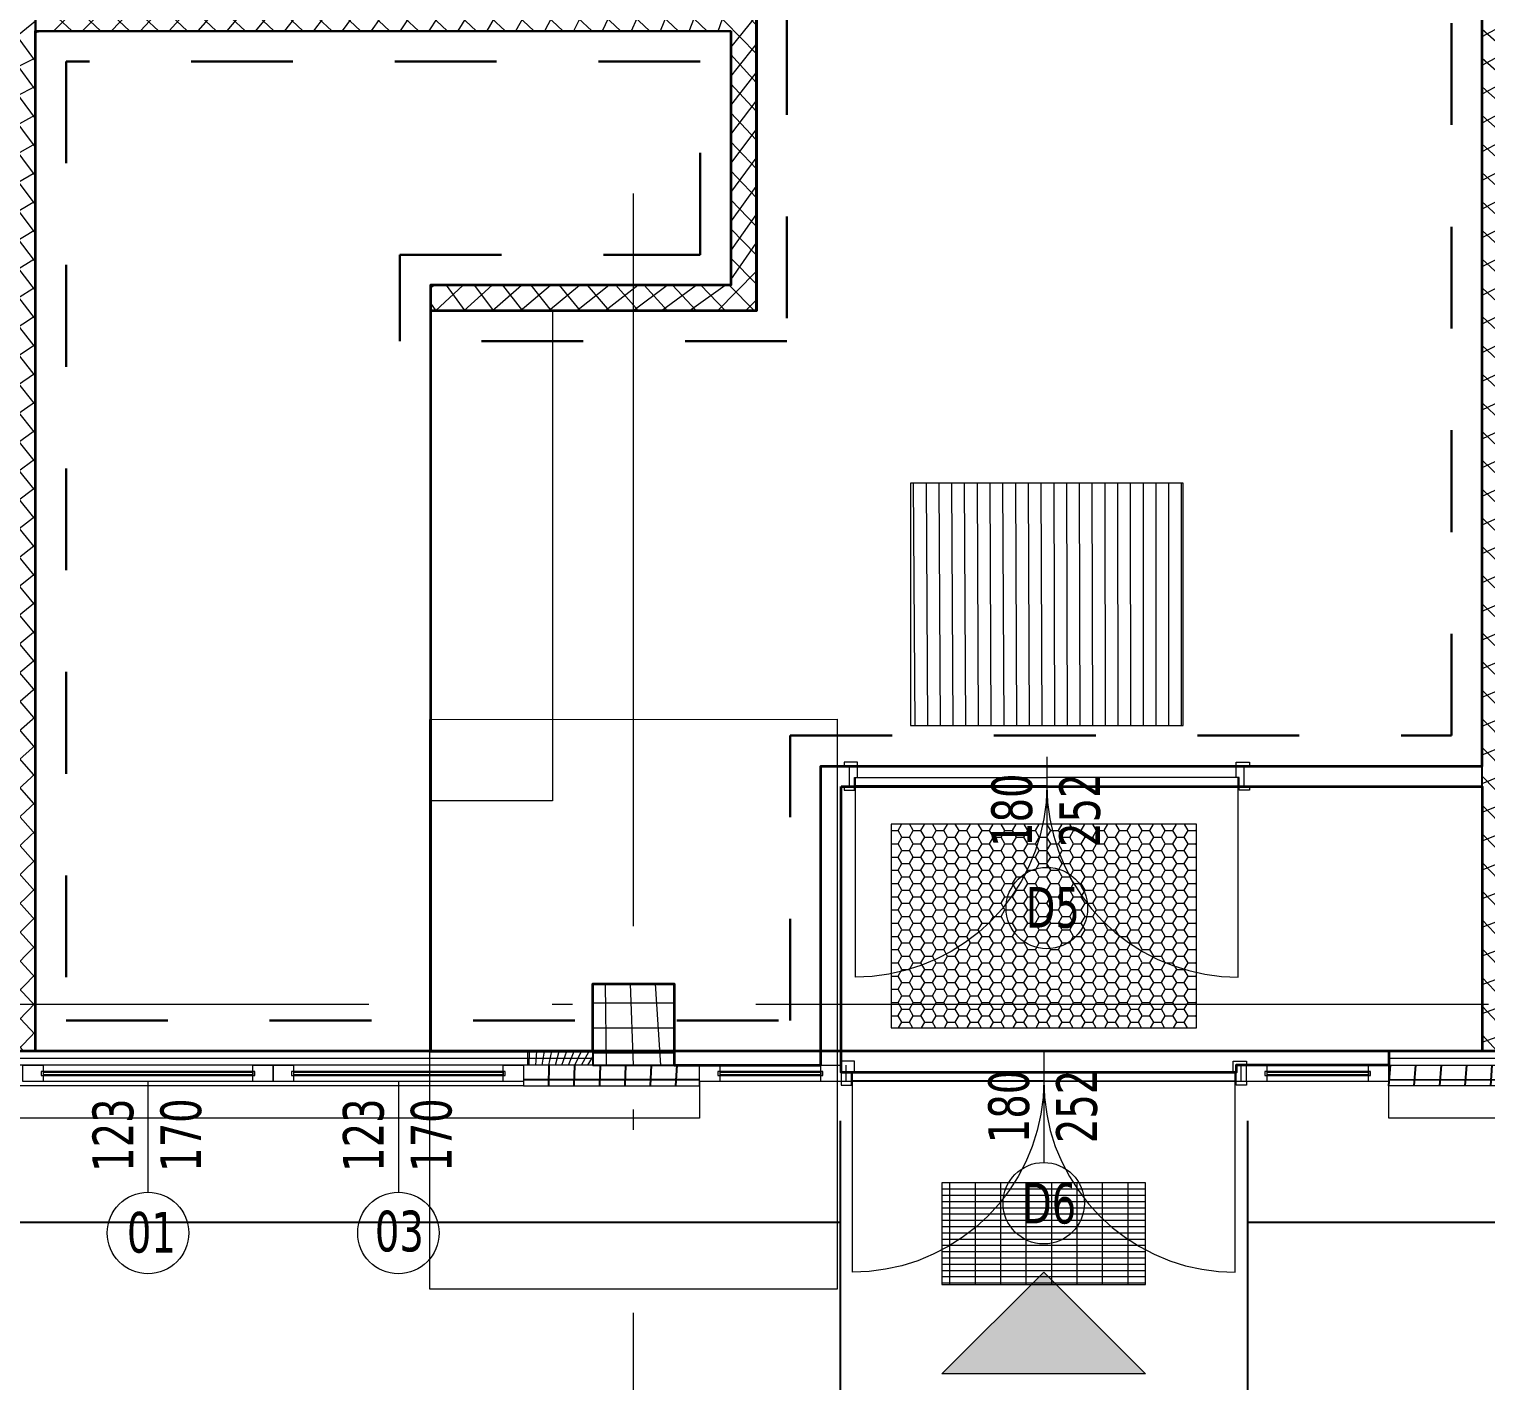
# Model space of a CAD drawing. Extents: x 6529560 to 6558080, y 5579316 to 5588131.
# Drawn here: x 6543592.31 to 6543599.47, y 5579505.12 to 5579511.76 of the extents above; entities that cross this region are included whole.
import ezdxf

# ---------------------------------------------------------------- set-up
doc = ezdxf.new("R2010")
doc.units = 0
doc.header["$MEASUREMENT"] = 0
for name, pattern in [('0.5_0.5', [1, 0.5, -0.5]), ('ACAD_ISO10W100', [18, 12, -3, 0, -3]), ('GR_SOLID', [0])]:
    doc.linetypes.add(name, pattern=pattern)
doc.layers.get('0').update_dxf_attribs({"color": 2, "linetype": 'CONTINUOUS', "lineweight": 5})
for name, color, linetype, lineweight in [('arch_droga', 1, 'CONTINUOUS', 25), ('arch_drzwi i okna', 4, 'CONTINUOUS', 15), ('arch_drzwi i okna_znaczniki', 130, 'CONTINUOUS', 9), ('arch_fundamenty na rzucie', 3, 'CONTINUOUS', 15), ('arch_osie', 181, 'CONTINUOUS', 5), ('arch_powierzchnia', 6, 'CONTINUOUS', 35), ('arch_sciany dzialowe cienkie na hali', 52, 'CONTINUOUS', 15), ('arch_sciany dzilowe cienkie na hali', 42, 'CONTINUOUS', 15), ('arch_sciany wewnetrzne gk', 70, 'CONTINUOUS', 25), ('arch_sciany wewntrzne gk wypelnienie', 70, 'CONTINUOUS', 13), ('arch_sciany zewnetrzne wypelnienie', 94, 'CONTINUOUS', 25), ('arch_sciany zewnętrzne', 94, 'CONTINUOUS', 18), ('arch_slupy wypelnienie', 9, 'CONTINUOUS', 13), ('arch_słupy', 8, 'CONTINUOUS', 25), ('arch_urządzenia sanitarne', 4, 'GR_SOLID', 13)]:
    doc.layers.add(name, color=color, linetype=linetype, lineweight=lineweight)
doc.styles.add('TABELKA', font='tahoma.ttf', dxfattribs={"width": 0.8})

# ---------------------------------------------------------------- blocks, each defined once
blk = doc.blocks.new('ZT_z_opisami')
at = {"layer": 'arch_droga', "color": 7, "linetype": 'Continuous'}
for p, q in [((6540918.120309039, 5579428.951616713), (6540918.12030884, 5579425.351616712)), ((6540920.120309039, 5579428.951616602), (6540920.120308755, 5579423.851616601)), ((6540918.120309012, 5579428.451616715), (6540905.048503206, 5579428.451617444)), ((6540948.1653109, 5579428.451615036), (6540920.120309013, 5579428.451616604))]:
    blk.add_line(p, q, dxfattribs=at)
blk = doc.blocks.new('A$C519071FE')
at = {"layer": 'arch_urządzenia sanitarne'}
h = blk.add_hatch(color=256, dxfattribs=at)
h.dxf.hatch_style = 1
h.paths.add_polyline_path([(0.9950047889724373, 0.6799926683306694), (0.4950047889724374, 0.1799926683306694), (1.495004788972437, 0.1799926683306694)])
for p, q in [((0.0250047883018851, 1.616492669098079, -4.29766564237093), (0.0250047883018851, 1.696492670103907, 859.1612813596714)), ((1.965004789642989, 1.616492669098079, -4.29766564237093), (1.965004789642989, 1.696483536623418, 1718.002781315204))]:
    blk.add_line(p, q)
at = {"layer": 'arch_drzwi i okna', "extrusion": (0, 0, -1)}
for points in [[(-4.7879293561e-06, 1.616492669098079), (-4.7879293561e-06, 1.598492668941617), (-0.0500047896057367, 1.598492668941617), (-0.0500047896057367, 1.660992668941617), (-0.0650047892704606, 1.660992668941617), (-0.0650047892704606, 1.716492670588195), (-4.7879293561e-06, 1.716492670588195), (-4.7879293561e-06, 1.696492670103907)], [(-0.9950047889724373, 1.619992669671773), (-0.9914278052747248, 1.538066270761191), (-0.9807240758091211, 1.456763382069766), (-0.9629750652238726, 1.376702766865491), (-0.9383158534765244, 1.298493734560906), (-0.9069341095164418, 1.222731502726674), (-0.8690686682239174, 1.149992669001221), (-0.8250077106058596, 1.080830818973481), (-0.775086565874517, 1.01577231567353), (-0.7196851633489132, 0.9553122948855161), (-0.6592251406982541, 0.8999108932912349), (-0.5941666392609477, 0.8499897476285696), (-0.5250047892332077, 0.8059287900105118), (-0.4522659545764327, 0.7680633496493102), (-0.376503724604845, 0.7366816056892276), (-0.2982946904376149, 0.7120223911479115), (-0.2182340752333403, 0.6942733805626631), (-0.1369311884045601, 0.6835696529597044), (-0.0550047885626555, 0.679992669261992), (-0.0550047885626555, 1.659992668777704), (-0.9950047889724373, 1.659992668777704), (-0.9950047889724373, 1.619992669671773), (-0.0550047885626555, 1.619992669671773)], [(-0.9950047889724373, 1.619992669671773), (-0.9985817736014723, 1.538066270761191), (-1.009285500273108, 1.456763382069766), (-1.027034512721002, 1.376702766865491), (-1.05169372446835, 1.298493734560906), (-1.083075469359755, 1.222731502726674), (-1.120940909720957, 1.149992669001221), (-1.165001867339015, 1.080830818973481), (-1.214923010207712, 1.01577231567353), (-1.270324414595961, 0.9553122948855161), (-1.330784435383975, 0.8999108932912349), (-1.395842937752604, 0.8499897476285696), (-1.465004787780344, 0.8059287900105118), (-1.537743623368442, 0.7680633496493102), (-1.613505854271352, 0.7366816056892276), (-1.691714885644614, 0.7120223911479115), (-1.771775500848889, 0.6942733805626631), (-1.853078390471637, 0.6835696529597044), (-1.935004789382219, 0.679992669261992), (-1.935004789382219, 1.659992668777704), (-0.9950047889724373, 1.659992668777704), (-0.9950047889724373, 1.619992669671773), (-1.935004789382219, 1.619992669671773)]]:
    blk.add_lwpolyline(points, dxfattribs=at)
at = {"layer": 'arch_drzwi i okna'}
blk.add_lwpolyline([(1.990004788152873, 1.616492669098079), (1.990004788152873, 1.598492668941617), (1.940004790201783, 1.598492668941617), (1.940004790201783, 1.660992668941617), (1.925004787743091, 1.660992668941617), (1.925004787743091, 1.716483537107706), (1.990004788152873, 1.716483537107706), (1.990004788152873, 1.696483536623418)], dxfattribs=at)
at = {"layer": 'arch_drzwi i okna_znaczniki'}
blk.add_line((0.9950047889724373, 1.762795164249837, -1.171397484919907), (0.9950047889724373, 1.219075893983244, -1.171397484919907), dxfattribs=at)
blk.add_circle((0.9950047889724373, 1.01907589379698, -1.171397484919907), 0.2, dxfattribs=at)
at = {"layer": 'arch_urządzenia sanitarne', "elevation": -4.29766564237093}
blk.add_lwpolyline([(1.495004788972437, 0.1799926683306694), (0.4950047889724374, 0.1799926683306694), (0.9950047889724373, 0.6799926683306694), (1.495004788972437, 0.1799926683306694)], dxfattribs=at)
blk = doc.blocks.new('biura_parter_hala')
at = {"layer": 'arch_sciany dzilowe cienkie na hali'}
h = blk.add_hatch(dxfattribs=at)
h.set_pattern_fill('ANSI31', color=256, scale=0.2)
h.set_pattern_definition([(45, (-6543521.937227295, -5579346.427349938), (-0.0176776695296637, 0.0176776695296637), [])])
h.paths.add_polyline_path([(77.1799987833947, -11.77999388426542), (77.49999861977994, -11.77999626938253), (77.49999861977994, -11.85000006854534), (77.1799987833947, -11.84999768342823)])
at = {"layer": 'arch_sciany wewntrzne gk wypelnienie'}
h = blk.add_hatch(dxfattribs=at)
h.set_pattern_fill('ANSI37', color=256, scale=0.8, angle=90)
h.set_pattern_definition([(135, (-6543745.599693336, -5579616.077648036), (-0.0707106781186548, -0.0707106781186548), []), (225, (-6543745.599693336, -5579616.077648036), (0.0707106781186548, -0.0707106781186548), [])])
h.paths.add_polyline_path([(94.8742152415216, -1.900064728222787), (94.95421524252743, -1.899999363347887), (94.95421524252743, -1.799999365583062), (94.8742152415216, -1.800064730457961)], flags=17)
h.paths.add_polyline_path([(93.77421523723751, -1.800064731389284), (93.77421523723751, -1.900064731016755), (94.03421524260195, -1.900064733810722), (94.03421524353325, -1.800064734183251), (93.95421523880213, -1.800064733251929), (93.95421525090933, -0.7000647345557809), (93.85421525128184, -0.7000647336244584), (93.85421523917466, -1.800064732320606)], flags=17)
h.paths.add_polyline_path([(92.67421523295343, -1.800032046623528), (92.67421523295343, -1.900032046250998), (92.93421523831785, -1.900032049044966), (92.93421523924918, -1.800032049417495), (92.85421523451805, -1.800032048486173), (92.85421524662524, -0.7000320497900248), (92.75421524699777, -0.7000320488587022), (92.75421523489058, -1.80003204755485)], flags=17)
h.paths.add_polyline_path([(91.75421523395924, -1.900064728222787), (91.83421523496509, -1.899999363347887), (91.83421523496509, -1.799999365583062), (91.75421523395924, -1.800064730457961)], flags=17)
h.paths.add_polyline_path([(83.92533427942543, -1.800004093907773), (83.92533427942543, -1.900004093535244), (84.10533428099006, -1.900004096329212), (84.10533428099006, -1.800004095770418), (84.10533429309726, -0.7000040970742702), (84.00533429346979, -0.7000040961429477), (84.0053342813626, -1.800004094839096)], flags=17)
h.paths.add_polyline_path([(82.82533427514136, -1.800004083663225), (82.82533427514136, -1.900004083290696), (83.08533428050578, -1.900004086084663), (83.08533428143708, -1.800004086457192), (83.005334276706, -1.80000408552587), (83.00533428881317, -0.700004086829722), (82.90533428918569, -0.7000040858983994), (82.90533427707851, -1.800004084594547)], flags=17)
h.paths.add_polyline_path([(43.97590164281427, -4.000003985129296), (43.97590164281427, -3.900003985501825), (44.23590164817869, -3.900003982707858), (44.23590164911002, -4.000003982335329), (44.15590164437889, -4.000003983266651), (44.15590165648609, -5.1000039819628), (44.05590165685862, -5.100003982894122), (44.05590164475142, -4.000003984197974)], flags=17)
h.paths.add_polyline_path([(42.87590163759887, -4.00000399723649), (42.87590163759887, -3.900003997609019), (43.13590164296329, -3.900003994815051), (43.13590164389461, -4.000003994442522), (43.05590163916349, -4.000003995373845), (43.05590165127068, -5.100003994069993), (42.95590165164322, -5.100003995001316), (42.95590163953602, -4.000003996305167)], flags=17)
h.paths.add_polyline_path([(41.77590163238346, -4.00000403355807), (41.77590163238346, -3.900004033930599), (42.03590163774788, -3.900004031136631), (42.03590163867921, -4.000004030764102), (41.95590163394808, -4.000004031695425), (41.95590164605528, -5.100004030391573), (41.85590164642781, -5.100004031322896), (41.85590163432062, -4.000004032626748)], flags=17)
h.paths.add_polyline_path([(40.67590162716806, -4.000004021450877), (40.67590162716806, -3.900004021823406), (40.93590163253248, -3.900004019029438), (40.93590163346379, -4.000004018656909), (40.85590162873268, -4.000004019588232), (40.85590164083988, -5.10000401828438), (40.7559016412124, -5.100004019215703), (40.75590162910521, -4.000004020519554)], flags=17)
h.paths.add_polyline_path([(39.57590162195265, -4.00000403355807), (39.57590162195265, -3.900004033930599), (39.83590162731707, -3.900004031136631), (39.83590162824839, -4.000004030764102), (39.75590162351728, -4.000004031695425), (39.75590163562447, -5.100004030391573), (39.655901635997, -5.100004031322896), (39.65590162388981, -4.000004032626748)], flags=17)
h.paths.add_polyline_path([(38.47590161673725, -4.00000403355807), (38.47590161673725, -3.900004033930599), (38.73590162210167, -3.900004031136631), (38.73590162303299, -4.000004030764102), (38.65590161830187, -4.000004031695425), (38.65590163040906, -5.100004030391573), (38.55590163078159, -5.100004031322896), (38.5559016186744, -4.000004032626748)], flags=17)
h.paths.add_polyline_path([(43.97590164095163, -1.800004083663225), (43.97590164095163, -1.900004083290696), (44.23590164631605, -1.900004086084663), (44.23590164724737, -1.800004086457192), (44.15590164251625, -1.80000408552587), (44.15590165462345, -0.700004086829722), (44.05590165499598, -0.7000040858983994), (44.05590164288878, -1.800004084594547)], flags=17)
h.paths.add_polyline_path([(42.87590163573622, -1.800004074349999), (42.87590163573622, -1.90000407397747), (43.13590164110064, -1.900004076771438), (43.13590164203197, -1.800004077143967), (43.05590163730085, -1.800004076212644), (43.05590164940804, -0.7000040775164962), (42.95590164978057, -0.7000040765851736), (42.95590163767338, -1.800004075281322)], flags=17)
h.paths.add_polyline_path([(41.77590163145214, -1.800004065036773), (41.77590163145214, -1.900004064664244), (42.03590163681655, -1.900004067458212), (42.03590163774788, -1.800004067830741), (41.95590163301676, -1.800004066899418), (41.95590164512395, -0.7000040682032705), (41.85590164549648, -0.7000040672719479), (41.85590163338929, -1.800004065968096)], flags=17)
h.paths.add_polyline_path([(40.67590162716806, -1.800004050135612), (40.67590162716806, -1.900004049763083), (40.93590163253248, -1.900004052557051), (40.93590163346379, -1.80000405292958), (40.85590162873268, -1.800004051998257), (40.85590164083988, -0.7000040533021094), (40.7559016412124, -0.7000040523707867), (40.75590162910521, -1.800004051066935)], flags=17)
h.paths.add_polyline_path([(39.57590162195265, -1.800004040822386), (39.57590162195265, -1.900004040449857), (39.83590162731707, -1.900004043243825), (39.83590162824839, -1.800004043616354), (39.75590162351728, -1.800004042685031), (39.75590163562447, -0.7000040439888835), (39.655901635997, -0.700004043057561), (39.65590162388981, -1.800004041753709)], flags=17)
h.paths.add_polyline_path([(36.37247663922608, -6.750002435408532), (42.30749893374741, -6.750002435408532), (42.30749893374741, -6.875641248188912), (36.37247663922608, -6.875641248188912)])
h.paths.add_polyline_path([(34.76168348360807, -1.900004060007631), (34.8416834846139, -1.900004060007631), (34.8416834846139, -1.800004061311483), (34.76168348360807, -1.800004061311483)], flags=17)
h.paths.add_polyline_path([(33.74168348498642, -1.90000404510647), (33.9216834846884, -1.900004051625728), (33.92168348561972, -1.800004051998257), (33.8416834846139, -1.800004051066935), (33.84168349672109, -0.7000040523707867), (33.74168349709362, -0.7000040514394641)], flags=17)
h.paths.add_polyline_path([(87.76132327876984, -3.430434632115066), (89.60910778492689, -3.430795684456825), (89.60911366995423, -3.305730918422341), (88.8101558117196, -3.305726211518049), (88.810171963647, -0.5500094117596745), (88.56017351616173, -0.5500094117596745), (88.56014991644768, -3.305521694011986), (87.76132327876984, -3.305521695874631)])
h.paths.add_polyline_path([(32.7501210924238, -0.5500161647796631), (34.8416722714901, -0.5500161647796631), (34.8416722714901, -0.7000161604955794), (32.75012135878205, -0.7000161604955794), (32.75013258494437, -3.160006926394999), (32.80014132149517, -3.160007782280445), (32.80014132149517, -3.285007782280445), (32.75013258494437, -3.285006917081773), (32.75013258494437, -5.225004031322896), (32.80014131963253, -5.225004031322896), (32.80014131963253, -5.350004032254219), (32.62513258494437, -5.350004032254219), (32.62512238975614, -0.5500220432877541), (32.75012238975615, -0.550022047944367)])
h.paths.add_polyline_path([(83.23955385386942, -4.829998704604804), (90.35853138100354, -4.829998704604804), (90.35853138100354, -4.954998704604804), (83.2395539432764, -4.955040412954986)])
h.paths.add_polyline_path([(62.71829012781381, -3.30490527767688), (62.87505134660751, -3.304905503988265), (62.87499983515591, -0.5500067044049503), (62.9999998351559, -0.5500067044049503), (62.999999826774, -3.30490562133491), (64.0999998273328, -3.304906654171645), (64.09999982640147, -3.431190737523138), (62.87510285526514, -3.433001107536256), (62.87510285526514, -3.432999734766781), (62.71829271782189, -3.433125927112996)])
edge = h.paths.add_edge_path()
edge.add_line((59.6251001926139, -3.30490562133491), (61.71829012501985, -3.304903835058212))
edge.add_line((61.71829012501985, -3.304903835058212), (61.71829012501985, -3.433930673636496))
edge.add_line((61.71829012501985, -3.433930673636496), (59.62510495446622, -3.435615153983235))
edge.add_line((59.62510495446622, -3.435615153983235), (59.5000010728836, -3.435715777799487))
edge.add_line((59.5000010728836, -3.435715777799487), (59.49999982491135, -0.550005360506475))
edge.add_line((59.49999982491135, -0.550005360506475), (59.62499982584268, -0.5499986773356796))
edge.add_line((59.62499982584268, -0.5499986773356796), (59.6251001926139, -3.304905866272747))
h.paths.add_polyline_path([(71.29428625106812, -3.304901085793972), (71.45497585646808, -3.30490099824965), (71.45497366413474, -0.5499728322029114), (71.57997368369251, -0.5500063579529524), (71.58000815380365, -3.304910388775169), (71.87830398418009, -3.304910390637814), (71.87830453831702, -3.42575962934643), (71.29428786411881, -3.426071590743958)])
h.paths.add_polyline_path([(59.6250005159527, -4.955007544718682), (59.6250005159527, -5.164619787596166), (59.50000051595271, -5.164619788527488), (59.50000051781535, -4.955007544718682), (59.50000051781535, -4.830007544718682), (73.5061128679663, -4.830007544718682), (73.5061128679663, -4.955371281132102)])
h.paths.add_polyline_path([(-0.4763625478371978, -7.445000530220568), (-0.5999912368133665, -7.444998929277062), (-0.5999912368133665, -7.569998929277062), (-0.4763625478371978, -7.570000530220568)], flags=17)
h.paths.add_polyline_path([(2.846877708099782, -6.215000529773533), (2.846877708099782, -6.339998934417963), (3.839953196235001, -6.340000530704855), (3.839953196235001, -0.5500064520165325), (3.590266642160713, -0.5499661350622774), (3.590266642160713, -1.8199995001778), (2.264122269116342, -1.8199995001778), (2.264122269116342, -1.758556403219699), (2.139131003990769, -1.758556403219699), (2.139131034724414, -1.8199995001778), (0.5199824180454016, -1.819999010302126), (0.5199824180454016, -1.945000606589019), (1.069986048154532, -1.944959879852831), (1.069994785822927, -2.062961691990494), (1.194989372976124, -2.062961691990494), (1.194989372976124, -1.944999499246478), (3.715266642160713, -1.944999499246478), (3.715266642160713, -3.498296093195676), (1.1949860509485, -3.498296092264354), (1.1949860509485, -3.062961691990494), (1.069989372976124, -3.062961691990494), (1.069989372976124, -3.688080696389079), (1.1949860509485, -3.688080696389079), (1.1949860509485, -3.623296091333031), (3.715266642160713, -3.623296092264354), (3.715266642160713, -6.215000529773533)])
h.paths.add_polyline_path([(0.8290886795148253, -6.214998934417963), (0.8290886795148253, -6.340000530704855), (1.507658815942704, -6.340000529773533), (1.507667549885809, -6.397074087522923), (1.632667549885809, -6.397074087522923), (1.632667549885809, -6.340000529773533), (1.846877708099782, -6.340000530704855), (1.846877708099782, -6.214998934417963), (1.1949860509485, -6.21500052884221), (1.1949860509485, -4.688080696389079), (1.069989372976124, -4.688080696389079), (1.0699860509485, -6.21500052884221)])
h.paths.add_polyline_path([(-0.5999912368133665, -8.674998929724097), (-0.5999912368133665, -8.799998929724097), (1.407667550258338, -8.8004634603858), (1.407667550258338, -8.916780810803173), (1.632667549885809, -8.916780810803173), (1.632667549885809, -7.397074087522923), (1.507667548954486, -7.397074088454246), (1.507658815011382, -7.445000529289245), (0.5236374521628023, -7.445000530220568), (0.52363745495677, -7.570000530220568), (1.382658815011382, -7.570000530220568), (1.382667549885809, -8.675041668117046)])
h.paths.add_polyline_path([(74.63817934691906, -3.399908315390348), (74.76317939721048, -3.399908315390348), (74.76317939627916, -3.677789380773901), (74.63817934598774, -3.677789380773901)])
h.paths.add_polyline_path([(53.58250037021935, -6.750641251914203), (53.58250037021935, -6.875636458396911), (54.17751471418887, -6.875636458396911), (54.17751471418887, -11.77999626938253), (54.30251471418888, -11.77999626938253), (54.30251471139491, -6.875641238875687), (59.50001405738294, -6.875641238875687), (59.50001405738294, -11.45000655949115), (59.62501405738294, -11.45000655949115), (59.62501405086368, -6.164619788527488), (59.5000227894634, -6.164619788527488), (59.5000227894634, -6.750641251914203)])
h.paths.add_polyline_path([(47.70249831583351, -6.750646132975816), (47.70249831583351, -6.875639733858406), (48.17749004624784, -6.875634852796792), (48.17749004624784, -11.77999626938253), (48.30249004624784, -11.77999546658248), (48.30249004624784, -6.875635655596852), (52.58250037021935, -6.875636458396911), (52.58250037021935, -6.750637378543615), (48.30249004624784, -6.75063931569457), (48.30249004624784, -6.550641252659261), (48.17749004624784, -6.550641252659261), (48.17749004717916, -6.75064028520137)])
h.paths.add_polyline_path([(43.40749893337488, -6.875641248188912), (43.40749893337488, -11.77999626845121), (43.53249893337488, -11.77999626751989), (43.53249893337488, -6.875641241669654), (46.7024983158335, -6.875641241669654), (46.7024983158335, -6.750647640787065), (43.30749893374741, -6.749683021567761), (43.30749893374741, -6.875321850180625)])
h.paths.add_polyline_path([(35.09750055614859, -7.620006763376295), (33.90679474826902, -7.620005324482917), (33.90679474826902, -7.745006918907165), (35.09749892167747, -7.74500691704452), (35.09749892167747, -11.77999626938253), (35.22249893657863, -11.77999626751989), (35.22249890770763, -7.745006917975842), (35.22249890677631, -7.622925085015594), (35.22249891143292, -6.875641265884041), (35.37247663922608, -6.874683027155697), (35.37247663922608, -6.750321843661367), (35.0975019261241, -6.75064125098288), (35.09749918617308, -7.620006763376295)])
h.paths.add_polyline_path([(32.62513258494437, -11.77999626845121), (32.75013258587569, -11.77999626938253), (32.75013258587569, -7.745006918907165), (32.90679474826902, -7.745005324482917), (32.90679476596415, -7.620006958954036), (32.62513258494437, -7.620006958954036)])
h.paths.add_polyline_path([(37.55589385423809, -0.5500040324404836), (37.55589385423809, -0.7000040328130126), (45.15590163040906, -0.7000040328130126), (45.15590163040906, -0.5500396117568016)], flags=17)
h.paths.add_polyline_path([(91.75421878229827, -0.5500396117568016), (91.75421878229827, -0.7000396121293307), (94.95421461760996, -0.7000379804521799), (94.95421454124153, -0.5500395707786084)], flags=17)
h.paths.add_polyline_path([(81.90533427521586, -0.550008025020361), (81.90533427521586, -0.70000802539289), (85.61613556277007, -0.70000802539289), (85.61613556277007, -0.5500093474984169)], flags=17)
h.paths.add_polyline_path([(79.65531860198826, -0.550008025020361), (79.65531860198826, -0.70000802539289), (81.65533436089754, -0.7000070055946708), (81.65533436089754, -0.550008025020361)])
h.paths.add_polyline_path([(37.5558994486928, -3.900003934279084), (37.63590161781758, -3.900004030205309), (37.63590161781758, -4.000004031695425), (37.5558994486928, -4.0000039357692)], flags=17)
h.paths.add_polyline_path([(38.47590161673725, -1.800004030577838), (38.47590161673725, -1.900004030205309), (38.73590162210167, -1.900004032999277), (38.73590162303299, -1.800004033371806), (38.65590161830187, -1.800004032440483), (38.65590163040906, -0.7000040337443352), (38.55590163078159, -0.7000040328130126), (38.5559016186744, -1.80000403150916)], flags=17)
h.paths.add_polyline_path([(37.55590161960572, -1.900004021823406), (37.63590161781758, -1.900004021823406), (37.63590161781758, -1.800004023127257), (37.55590161960572, -1.800004023127257)], flags=17)
h.paths.add_polyline_path([(81.90533427614719, -1.900036765262484), (81.98533427715302, -1.899971400387585), (81.98533427715302, -1.799971402622759), (81.90533427614719, -1.800036767497658)], flags=17)
h.paths.add_polyline_path([(0, -0.5499661350622774), (2.264122269116342, -0.5499661350622774), (2.264122269116342, -0.7585564032196999), (2.139122269116342, -0.7585564032196999), (2.139122269116342, -0.6749661350622774), (-0.5300000002607704, -0.6749661350622774), (-0.5300000002607704, -0.599999999627471), (0, -0.599999999627471)])
h.paths.add_polyline_path([(82.23955385386942, -4.829998704604804), (82.23955391161144, -4.955001370981335), (81.9924899181351, -4.955001485534012), (81.99248992558569, -11.77999626938253), (81.86761963926256, -11.77999860048294), (81.86760513484477, -4.677789597772061), (81.9924899181351, -4.677789380773901), (81.99248991906641, -4.829980210401117)])
h.paths.add_polyline_path([(91.62920739408582, -0.5500093474984169), (91.75421878229827, -0.5500093474984169), (91.75421408377586, -2.204894191585481), (91.62920269556344, -2.204894191585481)])
h.paths.add_polyline_path([(90.60911366995425, -3.304893844760954), (90.60911366995425, -3.429890577681362), (92.22921420261262, -3.429887940175831), (92.22921420354396, -4.829961703158915), (91.35853138100356, -4.829998704604804), (91.35853138100356, -4.954997126944363), (92.35421645455062, -4.95499712228775), (92.35422097519039, -3.429899452254176), (95.07921526581048, -3.429907292127609), (95.07921527232975, -0.5500097181648016), (94.95421454124153, -0.5500093484297395), (94.95421594567597, -3.304890614934265), (91.75421417783946, -3.304892210289835), (91.75420928373933, -3.204894191585481), (91.62920665368436, -3.204894191585481), (91.62921145837755, -3.304892274551093)])
h.paths.add_polyline_path([(85.61613556277007, -0.5500093474984169), (85.74113709386438, -0.5500093474984169), (85.74113709386438, -2.204894188791513), (85.61613556277007, -2.204894188791513)], flags=16)
h.paths.add_polyline_path([(80.79839087929577, -3.304897606372833), (80.79839106369764, -3.42990419268608), (81.8676196327433, -3.429903046227991), (81.86761963088065, -3.677789382636547), (81.99248991627246, -3.677789382636547), (81.9924899181351, -3.429902829229831), (86.76132327876985, -3.429894191212952), (86.76132327876985, -3.304894191212952), (85.74113709386438, -3.304894191212952), (85.74113709386438, -3.204894191585481), (85.61613686103374, -3.204894254915416), (85.61613696720451, -3.304895350709557), (81.90533427428453, -3.304895350709557), (81.90533427521586, -0.550008025020361), (81.65533428452908, -0.5500081526115537), (81.65533568896353, -3.304897377267479)])
h.paths.add_polyline_path([(72.87830398138613, -3.304910388775169), (72.95497443154454, -3.304910388775169), (72.95497443154454, -3.429910553619265), (72.87830398138613, -3.429910553619265)])
h.paths.add_polyline_path([(79.65531860198826, -3.304898400790989), (79.79839087929577, -3.304898400790989), (79.79839087929577, -3.429905666969716), (79.65531860198826, -3.429905666969716)])
h.paths.add_polyline_path([(76.06317939609289, -4.829955147357059), (76.06317939609289, -4.955008001998066), (78.17757951223835, -4.954996635206043), (78.17759616672993, -6.642363018356263), (74.76317939627916, -6.642495350912213), (74.76314954087138, -6.767754139378666), (78.17756614647806, -6.768313867039978), (78.17756614647806, -8.017392442561686), (76.70210292376578, -8.017392442561686), (76.70211248286068, -8.142496241256595), (78.30223874375224, -8.142392455600202), (78.30309296252058, -4.829955147357059)])
h.paths.add_polyline_path([(74.5061128679663, -4.829958342947065), (74.5061128679663, -4.955472307279706), (74.63817934598774, -4.955485649406909), (74.63817934598774, -11.77999626938253), (74.76249010767788, -11.77999626938253), (74.76284106262028, -6.767499970272183), (74.76317939627916, -6.767515797168016), (74.76317939627916, -6.642363018356263), (74.76317939627916, -4.954996635206043), (75.06317939609289, -4.955008001998066), (75.06317939609289, -4.830008001998067), (74.76317939627916, -4.830008001998066), (74.76317939627916, -4.677789380773901), (74.63817934598774, -4.677789380773901), (74.63817934598774, -4.829991448670625)])
h.paths.add_polyline_path([(55.40998704452068, -5.225004033185541), (55.40998704452068, -5.350002436898648), (58.09998980443925, -5.350004032254219), (58.09998980350792, -0.550005360506475), (57.97498980164528, -0.550005360506475), (57.9749898230657, -5.225004015490412)])
h.paths.add_polyline_path([(49.4776858901605, -5.225004029460251), (49.4776858901605, -5.350004032254219), (54.40998704452067, -5.350004032254219), (54.40998704452067, -5.225004032254219), (54.16640833672136, -5.225004032254219), (54.16640833579004, -0.550005360506475), (54.04140833485872, -0.550005360506475), (54.04140833579003, -5.225004033185541)])
h.paths.add_polyline_path([(48.30249004717916, -5.350004032254219), (48.4776858901605, -5.350004032254219), (48.4776858901605, -5.225004028528928), (48.30249004159123, -5.225004028528928), (48.3024900406599, -0.550005360506475), (48.17749003972858, -0.550005360506475), (48.17749004717916, -5.225004028528928), (47.17068421002477, -5.225004030391573), (47.17068421002477, -5.350004032254219), (48.17749004717916, -5.350004032254219), (48.17749004717916, -5.55000403150916), (48.30249004717916, -5.55000403150916)])
h.paths.add_polyline_path([(37.55590258911252, -3.22459452971816), (37.4308938542381, -3.22459452971816), (37.43089385516942, -5.225004031322896), (36.45022075157613, -5.225004031322896), (36.45022075157613, -5.350002435967326), (37.39512370992452, -5.350002435036003), (37.39513244666159, -5.350002435036003), (37.52012371178717, -5.350002435036003), (37.52012370992452, -5.350004031322896), (46.17068421002477, -5.350002436898648), (46.17068421002477, -5.225004031322896), (45.28090163134038, -5.225004029460251), (45.28090086858719, -0.5500040287151933), (45.15590163040906, -0.5500040287151933), (45.15590163134038, -5.100004027597606), (37.55589385516941, -5.100004031322896)])
h.paths.add_polyline_path([(37.4308938542381, -2.22459452971816), (37.55589385423809, -2.22459452971816), (37.55589385423809, -0.5500040324404836), (37.4308938542381, -0.5500040324404836)], flags=17)
h.paths.add_polyline_path([(34.84168349672109, -0.5500027034431696), (34.84168349858374, -3.160007782280445), (33.8001413140446, -3.160007782280445), (33.80014132149518, -3.285007782280445), (34.84168349858374, -3.285007782280445), (34.84168349858374, -5.225004031322896), (33.80014132056385, -5.225004031322896), (33.80014131963253, -5.350002435967326), (35.45022075157613, -5.350002435967326), (35.45022075157613, -5.225002435967326), (35.04167969617993, -5.225004031322896), (35.04167969524861, -0.5500026857480407)])
h.paths.add_polyline_path([(1.40766754746437, -9.916780810803173), (1.532667550258338, -9.916780810803173), (1.532658819109201, -11.77999626938253), (1.407658816315233, -11.77999626938253)])
h.paths.add_polyline_path([(-0.5299912160262465, -6.215000529773533), (-0.1709113204851747, -6.215000529773533), (-0.1709113204851747, -6.340000530704855), (-0.5299912160262465, -6.340000530704855)])
h.paths.add_polyline_path([(-0.5300000002607704, -1.820000606589019), (-0.4800175819545985, -1.820000606589019), (-0.4800175819545985, -1.944999010302126), (-0.5300000002607704, -1.944999010302126)])
edge = h.paths.add_edge_path()
edge.add_line((70.29428625199944, -3.426259011961519), (65.0999998273328, -3.429380368441343))
edge.add_line((65.0999998273328, -3.429380368441343), (65.0999998273328, -3.304906654171645))
edge.add_line((65.0999998273328, -3.304906654171645), (67.99999982956797, -3.304902886971831))
edge.add_line((67.99999982956797, -3.304902886971831), (67.99999982956797, -0.5499728322029114))
edge.add_line((67.99999982956797, -0.5499728322029114), (68.12499982956797, -0.5499728322029114))
edge.add_line((68.12499982956797, -0.5499728322029114), (68.12499982956797, -3.304902818985283))
edge.add_line((68.12499982956797, -3.304902818985283), (70.29428625106812, -3.304906654171645))
edge.add_line((70.29428625106812, -3.304906654171645), (70.29435917455703, -3.426258968189358))
at = {"layer": 'arch_sciany zewnetrzne wypelnienie'}
h = blk.add_hatch(dxfattribs=at)
h.set_pattern_fill('ANSI37', color=256, angle=45)
h.set_pattern_definition([(90, (-454.5034581804648, -150.7770151589066), (-0.125, 0), []), (180, (-454.5034581804648, -150.7770151589066), (0, -0.125), [])])
h.paths.add_polyline_path([(-0.5999912852421403, -0.6405052868649364), (-0.5999566661193967, 1.037485783919692), (-0.6999912867322565, 1.037485014647245), (-0.699991285800934, -0.6405002484098077)])
h.paths.add_polyline_path([(23.17199893202633, -11.85000006761402), (30.26499918848276, -11.85000006761402), (30.26499918848276, -11.9500000635162), (23.17199893202633, -11.9500000635162)])
h.paths.add_polyline_path([(53.15999878942966, -11.85000245366245), (56.69999893475324, -11.85000245366245), (56.69999893475324, -11.9500000635162), (53.15999878942966, -11.9500000635162)])
h.paths.add_polyline_path([(77.15999878384173, -11.85000006388873), (77.15999878384173, -11.9500000635162), (78.02403938677162, -11.95000121928751), (78.02404036186635, -11.85000421479344)])
h.paths.add_polyline_path([(81.40999146271497, -11.85000728815794), (82.26999049447475, -11.85000728815794), (82.26999049447475, -11.95001796912402), (81.40999146271497, -11.95001796912402)])
h.paths.add_polyline_path([(108.0000036945566, -0.6404990144073964), (108.1000036951154, -0.6404990116134286), (108.1000036802143, 1.037485782988369), (108.0000036796555, 1.037485783919692)])
h.paths.add_polyline_path([(32.2299991901964, -11.85000046249479), (33.92999892961234, -11.85000046249479), (33.92999892961234, -11.9500000635162), (32.2299991901964, -11.9500000635162)])
h.paths.add_polyline_path([(107.9999898280948, -11.19749893061817), (108.1000036960467, -11.19749893061817), (108.1000036960467, -11.95000779442489), (107.1600071759894, -11.95001203753054), (107.1599989328533, -11.85000926163047), (107.9999999990687, -11.85000926163047)])
at = {"layer": 'arch_slupy wypelnienie'}
h = blk.add_hatch(dxfattribs=at)
h.set_pattern_fill('ANSI37', color=256, angle=225)
h.set_pattern_definition([(270, (-6543688.969563113, -5579518.520169346), (0.125, 0), []), (0, (-6543688.969563113, -5579518.520169346), (0, 0.125), [])])
h.paths.add_polyline_path([(77.89999858941881, -11.45000947080552), (77.49999858904629, -11.45000947080552), (77.49999858904629, -11.85000947117805), (77.89999858941881, -11.85000947117805)])
for p, q in [((78.75999840069562, -10.48001871723681, -0.0368575220855849), (78.75999840069562, -10.38002031017095, -0.0368575220855849)), ((80.6999984011054, -10.48001871723681, -0.0368575220855849), (80.6999984011054, -10.38002031110227, -0.0368575220855849))]:
    blk.add_line(p, q)
at = {"color": 1, "linetype": '0.5_0.5', "lineweight": 30, "true_color": 0xfa0000, "elevation": -0.0368575220855849}
blk.add_lwpolyline([(74.91317939665169, -3.57991044037044), (74.91317939665169, -4.680005897767841), (78.45301842223853, -4.679956233128905), (78.45325272716582, -8.29237202834338), (76.55220458190888, -8.292589371092618), (76.55220458004624, -7.867494099773466), (78.02726562134922, -7.867494099773466), (78.02726562134922, -6.918176390230655), (74.91272890847176, -6.917434043250977), (74.91239895299077, -11.62999298796058), (78.46999618411064, -11.62999626901001), (78.46999618411064, -10.23002061620355), (81.71761661954224, -10.23001398332417), (81.71760948840527, -3.57990320585668)], close=True, dxfattribs=at)
at = {"layer": 'arch_drzwi i okna'}
for p, q in [((75.82999878935516, -11.8500051125884, -0.0368575220855849), (74.79999878909437, -11.8500051125884, -0.0368575220855849)), ((77.05999878421426, -11.85000891052186, -0.0368575220855849), (76.02999878488481, -11.85000891052186, -0.0368575220855849)), ((78.61999618448317, -11.85000124480575, -0.0368575220855849), (78.12403938826174, -11.85000549070537, -866.1326315625819)), ((81.30999146401881, -11.85000728815794, -866.1326315625819), (80.8099977336824, -11.85001037828624, -0.0368575220855849)), ((74.79999878909437, -11.88000511284917, -0.0368575220855849), (74.79999878909437, -11.90000511240214, -0.0368575220855849)), ((75.82999878935516, -11.93000511266291, -0.0368575220855849), (74.79999878909437, -11.93000511266291, -0.0368575220855849)), ((75.82999878935516, -11.88000511284917, -0.0368575220855849), (75.82999878935516, -11.90000511240214, -0.0368575220855849)), ((76.02999878488481, -11.88000891078263, -0.0368575220855849), (76.02999878488481, -11.9000089103356, -0.0368575220855849)), ((77.05999878421426, -11.93000891059637, -0.0368575220855849), (76.02999878488481, -11.93000891059637, -0.0368575220855849)), ((77.05999878421426, -11.88000891078263, -0.0368575220855849), (77.05999878421426, -11.9000089103356, -0.0368575220855849)), ((78.12403938826174, -11.88000549189746, -866.1326315625819), (78.12403938826174, -11.9000054905191, -866.1326315625819)), ((78.61999618448317, -11.93000124581158, -0.0368575220855849), (78.12403938826174, -11.9300054917112, -866.1326315625819)), ((78.61999618448317, -11.88000124599784, -0.0368575220855849), (78.61999618448317, -11.90000124461949, -0.0368575220855849)), ((80.8099977336824, -11.88001037947833, -0.0368575220855849), (80.8099977336824, -11.90001037809998, -0.0368575220855849)), ((81.30999146401881, -11.93000728916377, -866.1326315625819), (80.8099977336824, -11.93001037929207, -0.0368575220855849)), ((81.30999146401881, -11.88000728935003, -866.1326315625819), (81.30999146401881, -11.90000728797167, -866.1326315625819))]:
    blk.add_line(p, q, dxfattribs=at)
blk.add_lwpolyline([(78.7349984003231, -10.48001871723681), (78.7349984003231, -10.49801871739328), (78.7849983992055, -10.49801871739328), (78.7849983992055, -10.43551871739328), (78.79999840073287, -10.43551871739328), (78.79999840073287, -10.36002031061798), (78.7349984003231, -10.36002031061798), (78.7349984003231, -10.38002031017095)], dxfattribs=at)
at = {"layer": 'arch_drzwi i okna', "extrusion": (0, 0, -1)}
for points in [[(-80.72499840054661, -10.48001871723681), (-80.72499840054661, -10.49801871739328), (-80.67499840073287, -10.49801871739328), (-80.67499840073287, -10.43551871739328), (-80.65999840106815, -10.43551871739328), (-80.65999840106815, -10.3600203115493), (-80.72499840054661, -10.3600203115493), (-80.72499840054661, -10.38002031110227)], [(-79.72999840043485, -10.47651871759444), (-79.72642141580582, -10.55844511464238), (-79.71571768913418, -10.63974800519645), (-79.69796867761761, -10.7198086194694), (-79.6733094630763, -10.79801765270531), (-79.64192771911621, -10.87377988453954), (-79.60406227875501, -10.94651871640235), (-79.5600013229996, -11.01568056736141), (-79.5100801764056, -11.08073906973004), (-79.45467877574265, -11.14119908958673), (-79.39421875309199, -11.19660049397498), (-79.32916025072336, -11.24652163870632), (-79.25999840069562, -11.29058259632438), (-79.18725956603885, -11.32844803575426), (-79.11149733513594, -11.35982977971434), (-79.03328830190003, -11.38448899518698), (-78.95322768762708, -11.40223800484091), (-78.87192479893565, -11.41294173337519), (-78.78999840002506, -11.41651871614158), (-78.78999840002506, -10.43651871755719), (-79.72999840043485, -10.43651871755719), (-79.72999840043485, -10.47651871759444), (-78.78999840002506, -10.47651871759444)], [(-79.72999840043485, -10.47651871759444), (-79.73357538413256, -10.55844511464238), (-79.74427911266685, -10.63974800519645), (-79.76202812418342, -10.7198086194694), (-79.78668733686209, -10.79801765270531), (-79.81806908082217, -10.87377988453954), (-79.85593452118337, -10.94651871640235), (-79.89999547880143, -11.01568056736141), (-79.9499166244641, -11.08073906973004), (-80.00531802605838, -11.14119908958673), (-80.06577804684638, -11.19660049397498), (-80.13083655014634, -11.24652163870632), (-80.19999840017408, -11.29058259632438), (-80.27273723389953, -11.32844803575426), (-80.34849946573377, -11.35982977971434), (-80.42670849803835, -11.38448899518698), (-80.50676911324263, -11.40223800484091), (-80.58807200193404, -11.41294173337519), (-80.66999840084463, -11.41651871614158), (-80.66999840084463, -10.43651871755719), (-79.72999840043485, -10.43651871755719), (-79.72999840043485, -10.47651871759444), (-80.66999840084463, -10.47651871759444)]]:
    blk.add_lwpolyline(points, dxfattribs=at)
at = {"layer": 'arch_drzwi i okna', "elevation": -0.0368575220855849}
for points in [[(78.75999840069562, -10.48002030886709), (78.75999840069562, -10.38002031017095), (78.61999618448317, -10.38002031017095), (78.61999618448317, -11.85000124480575), (78.71999618317932, -11.85000124480575), (78.7199874529615, -10.48002030886709)], [(80.6999984011054, -10.38002031110227), (81.86761963833123, -10.38002031110227), (81.86761963833123, -10.48002030979842), (80.6999984011054, -10.48002030979842)], [(74.78999879024923, -11.90000511240214), (75.83999878913164, -11.90000511240214), (75.83999878913164, -11.88000511284917), (74.78999879024923, -11.88000511284917)], [(74.79999878909437, -11.89500511158257), (75.82999878935516, -11.89500511158257), (75.82999878935516, -11.88500511273741), (74.79999878909437, -11.88500511273741)], [(76.019998784177, -11.9000089103356), (77.06999878492206, -11.9000089103356), (77.06999878492206, -11.88000891078263), (76.019998784177, -11.88000891078263)], [(76.02999878488481, -11.89500890951603), (77.05999878421426, -11.89500890951603), (77.05999878421426, -11.88500891067088), (76.02999878488481, -11.88500891067088)], [(78.11403938662261, -11.9000054905191), (78.62999618425965, -11.90000124461949), (78.62999618425965, -11.88000124599784), (78.11403938662261, -11.88000549189746)], [(78.12403938826174, -11.89500549063086), (78.61999618448317, -11.89500124473124), (78.61999618448317, -11.88500124495476), (78.12403938826174, -11.88500549085438)], [(80.79999773204327, -11.90001037809998), (81.3199914637953, -11.90000728797167), (81.3199914637953, -11.88000728935003), (80.79999773204327, -11.88001037947833)], [(80.8099977336824, -11.89501037821173), (81.30999146401881, -11.89500728808343), (81.30999146401881, -11.88500728830695), (80.8099977336824, -11.88501037843525)]]:
    blk.add_lwpolyline(points, close=True, dxfattribs=at)
at = {"layer": 'arch_drzwi i okna'}
for points, elevation in [([(74.79999878909437, -11.8500051125884), (74.79999878909437, -11.88000511284917), (74.78999879024923, -11.88000511284917), (74.78999879024923, -11.90000511240214), (74.79999878909437, -11.90000511240214), (74.79999878909437, -11.93000511266291), (74.69999879039824, -11.93000511266291), (74.69999879039824, -11.8500051125884), (74.79999878909437, -11.8500051125884)], -0.0368575220855849), ([(75.82999878935516, -11.93000511266291), (75.82999878935516, -11.90000511240214), (75.83999878913164, -11.90000511240214), (75.83999878913164, -11.88000511284917), (75.82999878935516, -11.88000511284917), (75.82999878935516, -11.8500051125884), (75.92999878898263, -11.8500051125884), (75.92999878898263, -11.93000511266291), (75.82999878935516, -11.93000511266291)], -0.0368575220855849), ([(76.02999878488481, -11.85000891052186), (76.02999878488481, -11.88000891078263), (76.019998784177, -11.88000891078263), (76.019998784177, -11.9000089103356), (76.02999878488481, -11.9000089103356), (76.02999878488481, -11.93000891059637), (75.9299987833947, -11.93000891059637), (75.9299987833947, -11.85000891052186), (76.02999878488481, -11.85000891052186)], -0.0368575220855849), ([(77.05999878421426, -11.93000891059637), (77.05999878421426, -11.9000089103356), (77.06999878492206, -11.9000089103356), (77.06999878492206, -11.88000891078263), (77.05999878421426, -11.88000891078263), (77.05999878421426, -11.85000891052186), (77.15999878384173, -11.85000891052186), (77.15999878384173, -11.93000891059637), (77.05999878421426, -11.93000891059637)], -0.0368575220855849), ([(78.12403938826174, -11.85000549070537), (78.12403938826174, -11.88000549189746), (78.11403938662261, -11.88000549189746), (78.11403938662261, -11.9000054905191), (78.12403938826174, -11.9000054905191), (78.12403938826174, -11.9300054917112), (78.02403938677162, -11.9300054917112), (78.02403938677162, -11.85000549070537), (78.12403938826174, -11.85000549070537)], -866.1326315625819), ([(78.61999618448317, -11.93000124581158), (78.61999618448317, -11.90000124461949), (78.62999618425965, -11.90000124461949), (78.62999618425965, -11.88000124599784), (78.61999618448317, -11.88000124599784), (78.61999618448317, -11.85000124480575), (78.71999618317932, -11.85000124480575), (78.71999618317932, -11.93000124581158), (78.61999618448317, -11.93000124581158)], -0.0368575220855849), ([(80.8099977336824, -11.85001037828624), (80.8099977336824, -11.88001037947833), (80.79999773204327, -11.88001037947833), (80.79999773204327, -11.90001037809998), (80.8099977336824, -11.90001037809998), (80.8099977336824, -11.93001037929207), (80.70999773219226, -11.93001037929207), (80.70999773219226, -11.85001037828624), (80.8099977336824, -11.85001037828624)], -0.0368575220855849), ([(81.30999146401881, -11.93000728916377), (81.30999146401881, -11.90000728797167), (81.3199914637953, -11.90000728797167), (81.3199914637953, -11.88000728935003), (81.30999146401881, -11.88000728935003), (81.30999146401881, -11.85000728815794), (81.40999146271497, -11.85000728815794), (81.40999146271497, -11.93000728916377), (81.30999146401881, -11.93000728916377)], -866.1326315625819)]:
    blk.add_lwpolyline(points, dxfattribs=dict(at, elevation=elevation))
at = {"layer": 'arch_drzwi i okna_znaczniki'}
for p, q in [((79.72999840043485, -10.33371622208506, -0.0368575220855849), (79.72999840043485, -10.87743549142033, -0.0368575220855849)), ((75.31499879062176, -11.93000511266291, -0.0368575220855849), (75.31499879062176, -12.4737243829295, -0.0368575220855849)), ((76.54499878361821, -11.93000891059637, -0.0368575220855849), (76.54499878361821, -12.47372818086296, -0.0368575220855849))]:
    blk.add_line(p, q, dxfattribs=at)
for centre in [(79.72999840043485, -11.07743549253791, 4.577200993094068), (75.31499879062176, -12.67372438311577, -7.339102050437301), (76.54499878361821, -12.67372818104923, -7.375958877204118)]:
    blk.add_circle(centre, 0.2, dxfattribs=at)
at = {"layer": 'arch_fundamenty na rzucie', "extrusion": (-4.9482356e-09, -8.031561e-10, 1), "elevation": -0.0368575220855849}
blk.add_lwpolyline([(78.6998953903094, -10.14990609697997), (78.70018124673516, -12.94990608654916), (76.70018125791103, -12.95011025480926), (76.69989540334791, -10.15011026896536)], close=True, dxfattribs=at)
at = {"layer": 'arch_powierzchnia', "elevation": -0.0368575220855849}
for points in [[(74.7631793981418, -3.399912184104323), (74.76317939627916, -4.830008001998066), (78.30302815139294, -4.829958338290452), (78.30324299912898, -8.142392390407622), (76.70210293959826, -8.142609737813473), (76.70210293959826, -11.77999626938253), (77.49999858904629, -11.77999626938253), (77.49999858904629, -11.45000947080552), (77.89999858941881, -11.45000947080552), (77.89999959152192, -11.85000305902213), (78.61999610904604, -11.85000125598162), (78.61999618448317, -10.38002031017095), (81.86761678010225, -10.38001367729157), (81.8676196327433, -3.429903046227991), (79.65531860198826, -3.429905666969716), (79.65531860198826, -3.399907859973609)], [(78.17716396413743, -6.768313771113753), (78.17716396413743, -8.017392442561686), (76.70210292376578, -8.017392442561686), (76.70210293959826, -11.77999626938253), (74.7624901169911, -11.77986046578735), (74.76284106262028, -6.767499970272183)], [(78.7199874529615, -10.48002030886709), (81.8676169840619, -10.48001388087868), (81.86764125246555, -11.77999860048294), (81.40999146271497, -11.77999860048294), (81.40999146271497, -11.85000006202608), (80.65999618545175, -11.85000006202608), (80.65999618545175, -11.8855012441054), (78.71999618317932, -11.8855012441054), (78.71999618317932, -11.85000124480575)]]:
    blk.add_lwpolyline(points, close=True, dxfattribs=at)
at = {"layer": 'arch_sciany dzialowe cienkie na hali', "elevation": -0.0368575220855849}
for points in [[(77.30242973193526, -8.142450370825827), (77.30242973193526, -10.55000213254243), (76.70242973230779, -10.55000213254243), (76.70210292376578, -8.142496242187917)], [(71.8999984851107, -11.77999626938253), (77.49999861698598, -11.77999626938253), (77.49999861698598, -11.85000006388873), (71.8999984851107, -11.85000006388873)], [(77.1799987833947, -11.77999388426542), (77.49999861977994, -11.77999626938253), (77.49999861977994, -11.85000006854534), (77.1799987833947, -11.84999768342823)], [(81.40999146271497, -11.85000006388873), (83.4999984856695, -11.85000006388873), (83.4999984856695, -11.77999626938253), (81.40999146271497, -11.77999626938253)]]:
    blk.add_lwpolyline(points, close=True, dxfattribs=at)
for points in [[(71.8999984851107, -11.81499816663563), (77.49999861698598, -11.81499816663563)], [(81.40999146271497, -11.81499816663563), (83.4999984856695, -11.81499816663563)]]:
    blk.add_lwpolyline(points, dxfattribs=at)
at = {"layer": 'arch_sciany wewnetrzne gk', "elevation": -0.0368575220855849}
for points in [[(74.5061128679663, -4.829958342947065), (74.5061128679663, -4.955472307279706), (74.63817934598774, -4.955485649406909), (74.63817934598774, -11.77999626938253), (74.76249010767788, -11.77999626938253), (74.76284106262028, -6.767499970272183), (74.76317939627916, -6.767515797168016), (74.76317939627916, -6.642363018356263), (74.76317939627916, -6.642363018356263), (74.76317939627916, -4.954996635206043), (75.06317939609289, -4.955008001998066), (75.06317939609289, -4.830008001998067), (74.76317939627916, -4.830008001998066), (74.76317939627916, -4.677789380773901), (74.63817934598774, -4.677789380773901), (74.63817934598774, -4.829991448670625)], [(82.23955385386942, -4.829998704604804), (82.23955391161144, -4.955001370981335), (81.9924899181351, -4.955001485534012), (81.99248992558569, -11.77999626938253), (81.86761963926256, -11.77999860048294), (81.86760513484477, -4.677789597772061), (81.9924899181351, -4.677789380773901), (81.99248991906641, -4.829980210401117)], [(76.06317939609289, -4.829955147357059), (76.06317939609289, -4.955008001998066), (78.17757951223835, -4.954996635206043), (78.17759616672993, -6.642363018356263), (74.76317939627916, -6.642495350912213), (74.76314954087138, -6.767754139378666), (78.17756614647806, -6.768313867039978), (78.17756614647806, -8.017392442561686), (76.70210292376578, -8.017392442561686), (76.70211248286068, -8.142496241256595), (78.30223874375224, -8.142392455600202), (78.30309296252058, -4.829955147357059)]]:
    blk.add_lwpolyline(points, close=True, dxfattribs=at)
at = {"layer": 'arch_sciany zewnętrzne', "elevation": -0.0368575220855849}
for points in [[(108.2599980570376, 1.037485783919692), (108.2599980570376, -12.10999882407486), (81.40999146271497, -12.10999882221222), (81.40999146271497, -11.93000728916377), (78.02403958141804, -11.9300054917112), (78.02403782494366, -12.10999882407486), (59.18428662512451, -12.10999882221222), (59.18428662512451, -11.9500000635162), (57.92995254788547, -11.9500000635162), (57.92995254788547, -12.10999882314354), (32.2299991901964, -12.10999882407486), (32.2299991901964, -11.9500000635162), (30.24000594764948, -11.9500000635162), (30.24000594764948, -12.10999882407486), (8.229999196715651, -12.10999882221222), (8.22999919578433, -11.95000006072223), (6.23999919462949, -11.95000005885958), (6.23999919462949, -12.10999882314354), (-0.859990513883531, -12.10999882407486), (-0.8599905110895633, -7.417968140915036), (-0.699991274625063, -7.417968140915036), (-0.6999912774190307, -6.367968140169978), (-0.8599905120208859, -6.367968140169978), (-0.859990513883531, 1.037485783919692)], [(77.15999878384173, -11.9500000635162), (59.18428662512451, -11.9500000635162), (59.18428724911064, -11.93000082764774)]]:
    blk.add_lwpolyline(points, dxfattribs=at)
for points in [[(77.15999878384173, -11.85000006388873), (77.15999878384173, -11.9500000635162), (78.02403938677162, -11.95000121928751), (78.02404036186635, -11.85000421479344)], [(81.40999146271497, -11.85000728815794), (82.26999049447475, -11.85000728815794), (82.26999049447475, -11.95001796912402), (81.40999146271497, -11.95001796912402)]]:
    blk.add_lwpolyline(points, close=True, dxfattribs=at)
at = {"layer": 'arch_słupy', "elevation": -0.0368575220855849}
blk.add_lwpolyline([(77.89999858941881, -11.45000947080552), (77.49999858904629, -11.45000947080552), (77.49999858904629, -11.85000947117805), (77.89999858941881, -11.85000947117805)], close=True, dxfattribs=at)
at = {"layer": 'arch_sciany dzialowe cienkie na hali'}
blk.add_blockref('A$C519071FE', (78.71999139524996, -13.54649391490966, -864.961234077662), dxfattribs=at)
at = {"layer": 'arch_drzwi i okna_znaczniki', "char_height": 0.2, "attachment_point": 1, "rotation": 90, "style": 'TABELKA'}
for s, insert in [('180\\P252', (79.4574572984129, -10.77657753881067, 19.18169058535825)), ('180\\P252', (79.44245508220045, -12.2320728264749, 7.050481970864035)), ('123\\P170', (75.04245768859982, -12.37285825237632, 7.265387203607653)), ('123\\P170', (76.27245768159628, -12.37287022732198, 7.265387203607653))]:
    blk.add_mtext_dynamic_manual_height_columns(s, width=2.624355469830334, gutter_width=1.82756919413805, heights=[0], dxfattribs=dict(at, insert=insert))
at = {"layer": 'arch_drzwi i okna_znaczniki', "char_height": 0.2, "width": 0.354261597984987, "attachment_point": 1, "style": 'TABELKA'}
for s, insert in [('D5', (79.62647541891783, -10.97368868719786, -2.343191904876205)), ('D6', (79.60876653902233, -12.42684985883534, -0.0368575220855849)), ('01', (75.21147608198225, -12.56998026929796, -14.25949493034794)), ('03', (76.42963186651468, -12.56406661216169, -14.30635177517439))]:
    blk.add_mtext(s, dxfattribs=dict(at, insert=insert))

msp = doc.modelspace()

# ---------------------------------------------------------------- hatches: boundary and pattern name
h = msp.add_hatch()
h.set_pattern_fill('ANSI31', color=256, scale=0.5, angle=45)
h.set_pattern_definition([(90, (-179.5224573528394, -97.33249836787581), (-0.0625, 0), [])])
h.paths.add_polyline_path([(6543596.642235175, 5579509.530151303), (6543596.642235175, 5579508.340151302), (6543597.982235175, 5579508.340151302), (6543597.982235175, 5579509.530151303)])
h = msp.add_hatch()
h.set_pattern_fill('HONEY', color=256, scale=0.3)
h.set_pattern_definition([(0, (-179.5374595643952, -97.81749110203236), (0.05625, 0.0324759526419165), [0.0375, -0.075]), (120, (-179.5374595643952, -97.81749110203236), (-0.05625, 0.0324759526419165), [0.0375, -0.075]), (60, (-179.5374595643952, -97.81749110203236), (0, 0.0649519052838329), [-0.075, 0.0375])])
h.paths.add_polyline_path([(6543596.547232963, 5579507.855158568), (6543596.547232963, 5579506.855158569), (6543598.047232962, 5579506.855158569), (6543598.047232962, 5579507.855158568)])
h = msp.add_hatch()
h.set_pattern_fill('GRATE', color=256)
h.set_pattern_definition([(0, (-179.5374595662579, -97.5574786895886), (0, 0.03125), []), (90, (-179.5374595662579, -97.5574786895886), (-0.125, 0), [])])
h.paths.add_polyline_path([(6543596.797232959, 5579506.093668881), (6543596.797232959, 5579505.593668882), (6543597.79723296, 5579505.593668882), (6543597.79723296, 5579506.093668881)])

# ---------------------------------------------------------------- linework, layer by layer
for points, elevation in [([(6543596.642235175, 5579509.530151303), (6543596.642235175, 5579508.340151302), (6543597.982235175, 5579508.340151302), (6543597.982235175, 5579509.530151303)], 13.84272348900708), ([(6543596.547232963, 5579507.855158568), (6543596.547232963, 5579506.855158569), (6543598.047232962, 5579506.855158569), (6543598.047232962, 5579507.855158568)], 2.342146857024015), ([(6543596.797232959, 5579506.093668881), (6543596.797232959, 5579505.593668882), (6543597.79723296, 5579505.593668882), (6543597.79723296, 5579506.093668881)], 6.540478761855859)]:
    msp.add_lwpolyline(points, close=True, dxfattribs=dict(elevation=elevation))
at = {"layer": 'arch_osie', "linetype": 'ACAD_ISO10W100', "ltscale": 0.3, "extrusion": (-4.9483178e-09, -8.026501e-10, 1)}
for points in [[(6543595.282234406, 5579501.853899869), (6543595.282237133, 5579521.933252907)], [(6543507.882245502, 5579506.970169278), (6543634.682240482, 5579506.970170621)]]:
    msp.add_lwpolyline(points, dxfattribs=at)
at = {"layer": 'arch_powierzchnia'}
msp.add_lwpolyline([(6543517.052236772, 5579517.97020321), (6543625.51281645, 5579517.97020321), (6543625.51281645, 5579506.740173076), (6543517.052236772, 5579506.740173076)], close=True, dxfattribs=at)

# ---------------------------------------------------------------- block references
at = {"color": 4, "rotation": 359.9999223416695}
msp.add_blockref('ZT_z_opisami', (2670.614982363535, 86.31203352822922, -1.402158509234803), dxfattribs=at)
msp.add_blockref('biura_parter_hala', (6543517.582236774, 5579518.520169346, 13.87958101109268))

doc.saveas('drawing.dxf')
